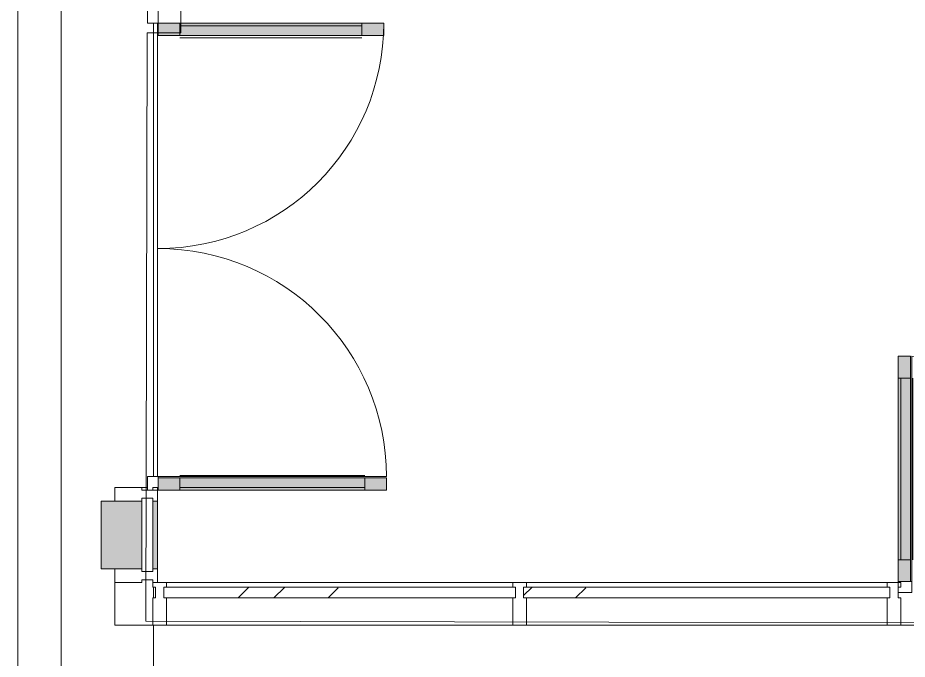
# Model space of a CAD drawing. Header units: millimetres. Extents: x -249154 to 415037, y -45458 to 354837.
# Drawn here: x 110615 to 113889, y 16031 to 18394 of the extents above; entities that cross this region are included whole.
import ezdxf

# ---------------------------------------------------------------- set-up
doc = ezdxf.new("R2010")
doc.units = ezdxf.units.MM
for name, color, linetype, lineweight in [('A-AREA-BNDY', 7, 'Continuous', 5), ('A-DETL-GENF', 7, 'Continuous', 9), ('A-FLOR', 7, 'Continuous', 9), ('A-GLAZ-CURT', 7, 'Continuous', 9), ('A-GLAZ-CURT-1', 7, 'Continuous', 5), ('A-GLAZ-CURT-2', 7, 'Continuous', 20), ('A-GLAZ-CWMG', 7, 'Continuous', 9), ('A-GLAZ-CWMG-1', 7, 'Continuous', 20), ('Оси', 7, 'Continuous', 9)]:
    doc.layers.add(name, color=color, linetype=linetype, lineweight=lineweight)
doc.layers.add('A-DOOR-1', color=7, linetype='Continuous', lineweight=5, true_color=0xc0c0c0)
doc.layers.add('A-FLOR-PATT-1', color=7, linetype='Continuous', lineweight=9, true_color=0xeef6ff, transparency=0.5)

# ---------------------------------------------------------------- blocks, each defined once
blk = doc.blocks.new('Прямоугольный импост - Импост структурный с накладкой - 160мм Темный-V77-Объем проектирования 1 этажа')
at = {"layer": 'A-GLAZ-CWMG-1'}
for p, q in [((-50, 0), (-50, 17)), ((-50, 17), (0, 17)), ((-40, 0), (-50, 0)), ((-40, -40), (-40, 0)), ((0, 0), (-10, 0)), ((-10, 0), (-10, -40)), ((0, 17), (0, 0)), ((-50, -140), (-50, -40)), ((-50, -40), (-40, -40)), ((-10, -40), (0, -40)), ((0, -40), (0, -140)), ((0, -140), (-50, -140))]:
    blk.add_line(p, q, dxfattribs=at)
blk = doc.blocks.new('Дверь_Витражная_остекление_ - ВВ-14 остекление-32472302-Объем проектирования 1 этажа')
at = {"layer": 'A-DETL-GENF'}
for p, q in [((-790, -20), (-835, -20)), ((-835, -860), (-835, -20)), ((-790, -20), (-835, -20)), ((-835, -20), (-835, -860)), ((-790, -860), (-790, -20)), ((-790, -860), (-790, -20)), ((840, -850), (840, -20)), ((840, -20), (840, -850)), ((885, -850), (885, -20)), ((885, -850), (885, -20)), ((-835, -100), (-790, -100)), ((-825, -780), (-825, -100)), ((-781, -780), (-781, -100)), ((831, -770), (831, -100)), ((885, -100), (840, -100)), ((875, -770), (875, -100)), ((-835, -780), (-790, -780)), ((885, -770), (840, -770)), ((885, -850), (840, -850)), ((840, -850), (885, -850)), ((-835, -860), (-790, -860)), ((-835, -860), (-790, -860))]:
    blk.add_line(p, q, dxfattribs=at)
at = {"layer": 'A-DOOR-1'}
for p, q in [((-885, 20), (-835, 20)), ((-885, -20), (-885, 20)), ((-835, 20), (-835, -20)), ((835, 20), (885, 20)), ((835, -20), (835, 20)), ((885, 20), (885, -20)), ((-835, -20), (-885, -20)), ((-835, -860), (-835, -20)), ((835, -850), (835, -20)), ((885, -20), (835, -20))]:
    blk.add_line(p, q, dxfattribs=at)
for centre, radius, start, end in [((-835, -20), 840, 270, 0), ((835, -20), 830, 180, 270)]:
    blk.add_arc(centre, radius, start, end, dxfattribs=at)
blk = doc.blocks.new('Системная панель - Стекло - 40мм-32472403-Объем проектирования 1 этажа')
at = {"layer": 'A-GLAZ-CURT-1'}
h = blk.add_hatch(dxfattribs=at)
h.set_pattern_fill('FP_116', color=256, style=0, pattern_type=2)
h.set_pattern_definition([(225, (113286.2, 16233), (565.6854, -565.6854), [400, -1200]), (225, (113686.2, 16433), (565.6854, -565.6854), [1200, -400]), (225, (112886.2, 16633), (565.6854, -565.6854), [400, -1200])])
h.paths.add_polyline_path([(674.2, 40), (-674.2, 40), (-674.2, 0), (674.2, 0)])
at = {"layer": 'A-GLAZ-CURT-2'}
for p, q in [((674.2, 40), (-674.2, 40)), ((-674.2, 40), (-674.2, 0)), ((674.2, 0), (674.2, 40)), ((-674.2, 0), (674.2, 0))]:
    blk.add_line(p, q, dxfattribs=at)
blk = doc.blocks.new('Прямоугольный импост - Импост структурный с накладкой - 160мм Темный-32472298-Объем проектирования 1 этажа')
at = {"layer": 'A-GLAZ-CWMG'}
for p, q in [((112422, 16450), (113750.4, 16450)), ((112422, 16293), (113750.4, 16293))]:
    blk.add_line(p, q, dxfattribs=at)
blk = doc.blocks.new('Прямоугольный импост - Импост структурный с накладкой - 160мм Темный-V75-Объем проектирования 1 этажа')
at = {"layer": 'A-GLAZ-CWMG-1'}
for p, q in [((-25, 0), (-25, 17)), ((-25, 17), (25, 17)), ((-15, 0), (-25, 0)), ((-15, -40), (-15, 0)), ((25, 0), (15, 0)), ((15, 0), (15, -40)), ((25, 17), (25, 0)), ((-25, -140), (-25, -40)), ((-25, -40), (-15, -40)), ((15, -40), (25, -40)), ((25, -40), (25, -140)), ((25, -140), (-25, -140))]:
    blk.add_line(p, q, dxfattribs=at)
blk = doc.blocks.new('Прямоугольный импост - Импост структурный с накладкой - 160мм Темный-32356295-Объем проектирования 1 этажа')
at = {"layer": 'A-GLAZ-CWMG-1'}
for p, q in [((-50, 40), (-50, 140)), ((-50, 140), (0, 140)), ((0, 140), (0, 40)), ((-40, 40), (-50, 40)), ((-40, 0), (-40, 40)), ((-10, 40), (-10, 0)), ((0, 40), (-10, 40)), ((-50, -17), (-50, 0)), ((-50, 0), (-40, 0)), ((-10, 0), (0, 0)), ((0, 0), (0, -17)), ((0, -17), (-50, -17))]:
    blk.add_line(p, q, dxfattribs=at)
blk = doc.blocks.new('Дверь_Витражная_остекление_ - ВВ-15 остекление-32355915-Объем проектирования 1 этажа')
at = {"layer": 'A-DETL-GENF'}
for p, q in [((885, 860), (840, 860)), ((840, 860), (840, 20)), ((885, 860), (840, 860)), ((840, 860), (840, 20)), ((885, 860), (885, 20)), ((885, 20), (885, 860)), ((-835, 850), (-790, 850)), ((-835, 850), (-835, 20)), ((-790, 850), (-835, 850)), ((-835, 850), (-835, 20)), ((-790, 850), (-790, 20)), ((-790, 20), (-790, 850)), ((-835, 770), (-790, 770)), ((-825, 770), (-825, 100)), ((-781, 770), (-781, 100)), ((831, 780), (831, 100)), ((885, 780), (840, 780)), ((875, 780), (875, 100)), ((-835, 100), (-790, 100)), ((885, 100), (840, 100)), ((-790, 20), (-835, 20)), ((-835, 20), (-790, 20))]:
    blk.add_line(p, q, dxfattribs=at)
at = {"layer": 'A-DOOR-1'}
for p, q in [((835, 860), (835, 20)), ((-835, 850), (-835, 20)), ((-835, 20), (-885, 20)), ((-885, 20), (-885, -20)), ((-835, -20), (-835, 20)), ((885, 20), (835, 20)), ((835, 20), (835, -20)), ((885, -20), (885, 20)), ((-885, -20), (-835, -20)), ((835, -20), (885, -20))]:
    blk.add_line(p, q, dxfattribs=at)
for centre, radius, start, end in [((835, 20), 840, 90, 180), ((-835, 20), 830, 360, 90)]:
    blk.add_arc(centre, radius, start, end, dxfattribs=at)
blk = doc.blocks.new('Системная панель - Стекло - 40мм-32356190-Объем проектирования 1 этажа')
at = {"layer": 'A-GLAZ-CURT-1'}
h = blk.add_hatch(dxfattribs=at)
h.set_pattern_fill('FP_164', color=256, style=0, pattern_type=2)
h.set_pattern_definition([(135, (16425, -111247), (-565.6854, -565.6854), [400, -1200]), (135, (16625, -111647), (-565.6854, -565.6854), [1200, -400]), (135, (16825, -110847), (-565.6854, -565.6854), [400, -1200])])
h.paths.add_polyline_path([(135, 0), (-135, 0), (-135, -40), (135, -40), (135, -5)])
at = {"layer": 'A-GLAZ-CURT-2'}
for p, q in [((135, 0), (-135, 0)), ((-135, 0), (-135, -40)), ((135, -40), (135, 0)), ((-135, -40), (135, -40))]:
    blk.add_line(p, q, dxfattribs=at)
blk = doc.blocks.new('Прямоугольный импост - Импост структурный с накладкой - 190мм-32819534-Объем проектирования 1 этажа')
at = {"layer": 'A-GLAZ-CWMG'}
for points in [[(110907, 16500), (111007, 16500), (111007, 16750), (110857, 16750), (110857, 16500)], [(111050, 16500), (111064, 16500), (111064, 16750), (111047, 16750), (111047, 16500)]]:
    blk.add_hatch(color=256, dxfattribs=at).paths.add_polyline_path(points)
for p, q in [((110857, 16750), (110907, 16750)), ((110857, 16500), (110857, 16750)), ((111064, 16500), (111064, 16750)), ((110907, 16500), (110857, 16500))]:
    blk.add_line(p, q, dxfattribs=at)
blk = doc.blocks.new('Прямоугольный импост - Импост структурный с накладкой - 160мм Темный-32356291-Объем проектирования 1 этажа')
at = {"layer": 'A-GLAZ-CWMG-1'}
for p, q in [((-25, 40), (-25, 140)), ((-25, 140), (25, 140)), ((25, 140), (25, 40)), ((-15, 40), (-25, 40)), ((-15, 0), (-15, 40)), ((15, 40), (15, 0)), ((25, 40), (15, 40)), ((-25, -17), (-25, 0)), ((-25, 0), (-15, 0)), ((15, 0), (25, 0)), ((25, 0), (25, -17)), ((25, -17), (-25, -17))]:
    blk.add_line(p, q, dxfattribs=at)
blk = doc.blocks.new('Системная панель - Стекло - 40мм-32472267-Объем проектирования 1 этажа')
at = {"layer": 'A-GLAZ-CURT-1'}
h = blk.add_hatch(dxfattribs=at)
h.set_pattern_fill('FP_189', color=256, style=0, pattern_type=2)
h.set_pattern_definition([(225, (111934.5, 16233), (565.6854, -565.6854), [400, -1200]), (225, (112334.5, 16433), (565.6854, -565.6854), [1200, -400]), (225, (111534.5, 16633), (565.6854, -565.6854), [400, -1200])])
h.paths.add_polyline_path([(647.5, 40), (-647.5, 40), (-647.5, 0), (647.5, 1.8)])
at = {"layer": 'A-GLAZ-CURT-2'}
for p, q in [((647.5, 40), (-647.5, 40)), ((-647.5, 40), (-647.5, 0)), ((647.5, 0), (647.5, 40)), ((-647.5, 0), (647.5, 0))]:
    blk.add_line(p, q, dxfattribs=at)
blk = doc.blocks.new('Прямоугольный импост - Импост структурный с накладкой - 160мм Темный-32472263-Объем проектирования 1 этажа')
at = {"layer": 'A-GLAZ-CWMG'}
for p, q in [((111097, 16450), (112372, 16450)), ((111097, 16293), (112372, 16293))]:
    blk.add_line(p, q, dxfattribs=at)

msp = doc.modelspace()

# ---------------------------------------------------------------- hatches: boundary and pattern name
at = {"layer": 'A-FLOR-PATT-1'}
h = msp.add_hatch(color=256, dxfattribs=at)
h.paths.add_polyline_path([(115531.3, 16316.9), (115533.1, 16316.9), (115575.2, 16338.3), (115575.2, 17156.9), (115530.2, 17156.9), (115530.2, 16316.9)])
h.paths.add_polyline_path([(113855.2, 16316.9), (113900.2, 16316.9), (113900.2, 17146.9), (113855.2, 17146.9), (113855.2, 16643.8)])
h.paths.add_polyline_path([(111369, 16653.9), (111971.7, 16653.9), (111971.7, 16698.9), (111131.7, 16698.9), (111131.7, 16653.9), (111234.5, 16653.9)])
h.paths.add_polyline_path([(111181.2, 18328.9), (111961.7, 18328.9), (111961.7, 18373.9), (111131.7, 18373.9), (111131.7, 18328.9), (111147.3, 18328.9)])

# ---------------------------------------------------------------- linework, layer by layer
at = {"layer": 'A-AREA-BNDY', "flags": 128}
msp.add_lwpolyline([(115524.5, 18628.3), (112916.5, 18634.5), (112916.2, 18513.5), (111215.8, 18517.5), (111215.3, 18338), (111091.3, 18338.2), (111086.2, 16171.8), (115629.7, 16161.1), (115639.7, 16161.1), (115639.9, 16250.1), (117778.4, 16245), (117783.7, 18502), (116266.2, 18505.6), (116265.5, 18205.6), (115523.5, 18207.3)], close=True, dxfattribs=at)
at = {"layer": 'A-FLOR'}
for p, q in [((110614.7, 13863.9), (110614.7, 18443.9)), ((111114.7, 18373.9), (111114.7, 16703.9)), ((111114.7, 18373.9), (111114.7, 16703.9)), ((111128.7, 16703.9), (111128.7, 18373.9)), ((111091.7, 16663.9), (110971.7, 16663.9)), ((110971.7, 16663.9), (110971.7, 16613.9)), ((111128.7, 16313.9), (111128.7, 16653.9)), ((110971.7, 16156.9), (110971.7, 16363.9)), ((113855.2, 16313.9), (111128.7, 16313.9)), ((111114.7, 16296.9), (111114.7, 16256.9)), ((110971.7, 16156.9), (113865.2, 16156.9)), ((111114.7, 16156.9), (111114.7, 13863.9)), ((113865.2, 16156.9), (113915.2, 16156.9))]:
    msp.add_line(p, q, dxfattribs=at)
at = {"layer": 'Оси'}
msp.add_lwpolyline([(110774.7, -2042.3), (110774.7, 2957.7), (110774.7, 16892.2), (110774.7, 21892.2)], dxfattribs=at)

# ---------------------------------------------------------------- block references
at = {"layer": 'A-DOOR-1'}
for name, p, rotation in [('Дверь_Витражная_остекление_ - ВВ-15 остекление-32355915-Объем проектирования 1 этажа', (111111.7, 17538.9), 270), ('Дверь_Витражная_остекление_ - ВВ-14 остекление-32472302-Объем проектирования 1 этажа', (114740.2, 16296.9), 180)]:
    msp.add_blockref(name, p, dxfattribs=dict(at, rotation=rotation))
at = {"layer": 'A-GLAZ-CURT'}
for name, p, rotation in [('Системная панель - Стекло - 40мм-32356190-Объем проектирования 1 этажа', (111111.7, 16488.9), 270), ('Системная панель - Стекло - 40мм-32472267-Объем проектирования 1 этажа', (111799.2, 16296.9), 180), ('Системная панель - Стекло - 40мм-32472403-Объем проектирования 1 этажа', (113150.9, 16296.9), 180)]:
    msp.add_blockref(name, p, dxfattribs=dict(at, rotation=rotation))
at = {"layer": 'A-GLAZ-CWMG', "extrusion": (0, 0, -1), "rotation": 270}
for name, p in [('Прямоугольный импост - Импост структурный с накладкой - 160мм Темный-32356291-Объем проектирования 1 этажа', (-111111.7, 16638.9)), ('Прямоугольный импост - Импост структурный с накладкой - 160мм Темный-32356295-Объем проектирования 1 этажа', (-111111.7, 16313.9))]:
    msp.add_blockref(name, p, dxfattribs=at)
at = {"layer": 'A-GLAZ-CWMG'}
for name in ['Прямоугольный импост - Импост структурный с накладкой - 190мм-32819534-Объем проектирования 1 этажа', 'Прямоугольный импост - Импост структурный с накладкой - 160мм Темный-32472263-Объем проектирования 1 этажа', 'Прямоугольный импост - Импост структурный с накладкой - 160мм Темный-32472298-Объем проектирования 1 этажа']:
    msp.add_blockref(name, (64.7, -136.1), dxfattribs=at)
at = {"layer": 'A-GLAZ-CWMG', "extrusion": (0, 0, -1)}
for name, p in [('Прямоугольный импост - Импост структурный с накладкой - 160мм Темный-V77-Объем проектирования 1 этажа', (-111111.7, 16296.9)), ('Прямоугольный импост - Импост структурный с накладкой - 160мм Темный-V75-Объем проектирования 1 этажа', (-112461.7, 16296.9)), ('Прямоугольный импост - Импост структурный с накладкой - 160мм Темный-V75-Объем проектирования 1 этажа', (-113840.2, 16296.9))]:
    msp.add_blockref(name, p, dxfattribs=at)

doc.saveas('drawing.dxf')
